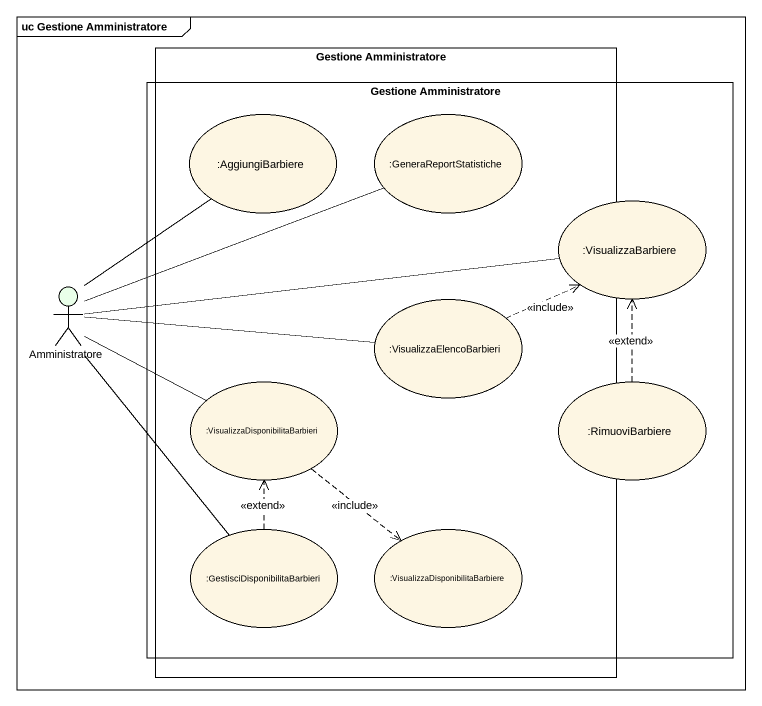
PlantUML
@startuml
mainframe uc Gestione Amministratore
rectangle "Gestione Amministratore" as Gestione_Amministratore {
  usecase ":AggiungiBarbiere" as AggiungiBarbiere
  usecase ":GeneraReportStatistiche" as GeneraReportStatistiche
  usecase ":VisualizzaElencoBarbieri" as VisualizzaElencoBarbieri
  usecase ":VisualizzaDisponibilitaBarbieri" as VisualizzaDisponibilitaBarbi
  usecase ":GestisciDisponibilitaBarbieri" as GestisciDisponibilitaBarbier
  usecase ":VisualizzaDisponibilitaBarbiere" as VisualizzaDisponibilitaBarbi_2
}
rectangle "Gestione Amministratore" as Gestione_Amministratore_2 {
  usecase ":VisualizzaBarbiere" as VisualizzaBarbiere
  usecase ":RimuoviBarbiere" as RimuoviBarbiere
}
actor Amministratore #E9FFE9
Amministratore -up- AggiungiBarbiere
Amministratore -right- GeneraReportStatistiche
Amministratore -right- VisualizzaBarbiere
Amministratore -right- VisualizzaElencoBarbieri
Amministratore -right- VisualizzaDisponibilitaBarbi
Amministratore -- GestisciDisponibilitaBarbier
VisualizzaElencoBarbieri .right.> VisualizzaBarbiere : <<include>>
VisualizzaDisponibilitaBarbi ..> VisualizzaDisponibilitaBarbi_2 : <<include>>
RimuoviBarbiere .up.> VisualizzaBarbiere : <<extend>>
GestisciDisponibilitaBarbier .up.> VisualizzaDisponibilitaBarbi : <<extend>>
@enduml
